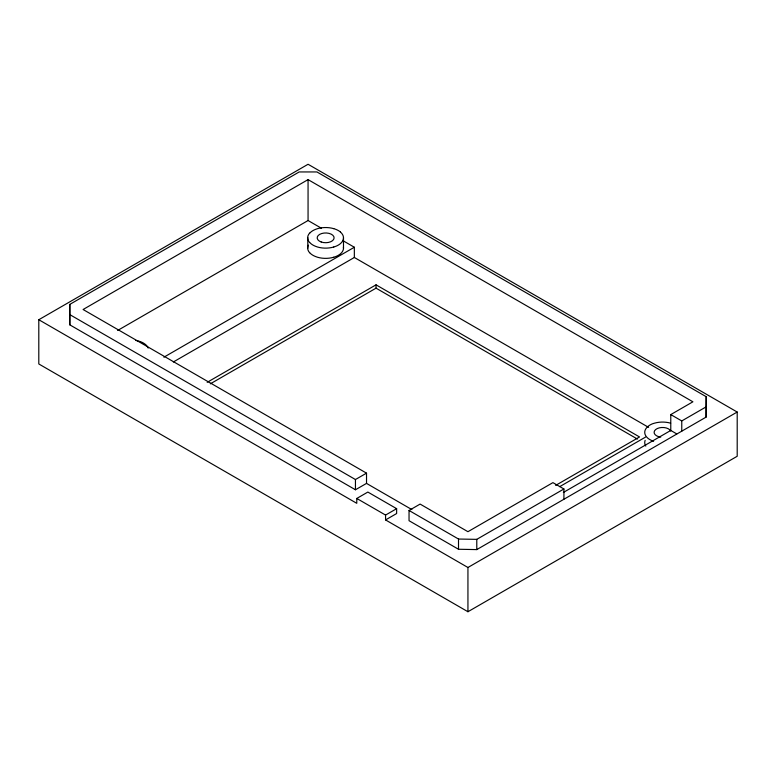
<?xml version="1.0" encoding="UTF-8"?>
<svg xmlns="http://www.w3.org/2000/svg" width="776" height="776" viewBox="0 0 776 776"><rect width="100%" height="100%" fill="white"/><g stroke="black" fill="none" stroke-linecap="round" stroke-linejoin="round"><path stroke-width="1.16" d="M411.862 509.58L366.524 483.399L355.447 489.763L69.801 324.843L69.801 304.386L299.206 171.942L316.918 171.942L706.199 396.691L706.121 417.1L476.784 549.592L458.509 549.262L409.039 520.706L409.039 510.472L420.107 504.08L467.938 531.696L552.919 482.633L563.919 488.977L563.919 499.201M355.447 489.763L355.447 479.539L366.524 473.147L83.09 309.508L308.062 179.615L692.91 401.803L670.774 414.588L670.774 430.447L563.357 492.459M467.938 611.731L467.938 567.489L385.565 519.93L396.633 513.537L396.643 508.678L367.853 492.062L356.785 498.454L356.776 503.314L38.8 319.731L38.8 363.963L467.938 611.731L737.2 456.269L737.2 412.037L308.062 164.269L38.8 319.731M366.524 483.399L366.524 473.147M385.565 519.93L385.565 515.07L396.643 508.678M458.509 549.262L458.509 539.039L409.039 510.472M476.784 549.592L476.784 539.359L563.919 488.977M681.764 431.165L681.764 420.941L706.121 406.876M706.121 417.1L706.199 396.691M309.721 233.169L310.866 232.053A17.829 10.292 0 0 1 315.657 229.318L317.559 228.648A17.829 10.292 0 0 1 333.748 228.658M117.622 330.479L308.062 220.529L321.429 228.241M163.901 357.193L354.341 247.243L354.341 257.477L648.639 427.382M173.32 361.985L354.341 257.477M207.173 382.325L376.04 284.831L639.55 436.966L555.635 485.407M210.315 383.839L376.04 288.158L637.445 439.08M559.709 486.639L645.516 437.101M467.938 567.489L737.2 412.037M333.728 247.03L335.659 246.37A17.935 10.35 0 0 0 340.431 243.615L341.566 242.5A17.829 10.292 0 0 0 341.556 233.169L340.421 232.053M333.728 257.254L335.659 256.594A17.935 10.35 0 0 0 340.431 253.849L341.566 252.733A17.829 10.292 0 0 0 343.419 247.088M458.509 539.039L476.784 539.359M333.728 228.648L335.659 229.298A17.935 10.35 0 0 1 340.431 231.985M653.605 441.272L652.558 440.894A17.935 10.35 0 0 1 647.795 438.149L646.66 437.024A17.829 10.292 0 0 1 646.66 427.692L647.795 426.577A17.935 10.35 0 0 1 652.558 423.764L654.498 423.172A17.829 10.292 0 0 1 670.629 423.192M670.774 414.588L681.764 420.941M343.031 240.715L354.341 247.243M670.774 430.447L676.769 433.91M69.801 314.62L355.447 479.539M356.785 498.454L385.565 515.07M145.568 344.554L146.703 345.669A17.829 10.292 0 0 1 148.177 348.075M309.721 242.5L310.866 243.615A17.829 10.292 0 0 0 315.657 246.351L317.559 247.03A17.829 10.292 0 0 0 333.748 247.011M309.721 252.733L310.866 253.849A17.829 10.292 0 0 0 315.657 256.575L317.559 257.254A17.829 10.292 0 0 0 333.748 257.234M376.04 284.831L376.04 288.158M343.487 237.514L343.487 248.388M308.062 179.615L308.062 220.529M307.8 237.514L307.8 248.388M69.801 304.386L69.801 324.843M309.605 252.724A17.935 10.35 0 0 1 308.373 245.138M645.778 446.084A17.829 10.292 0 0 1 645.157 440.341M660.735 437.121A8.458 4.879 0 0 1 654.129 432.106A8.458 4.879 0 0 1 661.608 427.508A8.458 4.879 0 0 1 670.697 431M135.761 340.441A17.829 10.292 0 0 1 138.865 341.149L140.796 341.799A17.829 10.292 0 0 1 145.529 344.544M309.605 242.5A17.935 10.35 0 0 1 309.605 233.11M321.186 241.986A8.458 4.879 0 0 0 334.097 237.989A8.458 4.879 0 0 0 321.652 233.537A8.458 4.879 0 0 0 321.186 241.986"/></g></svg>
